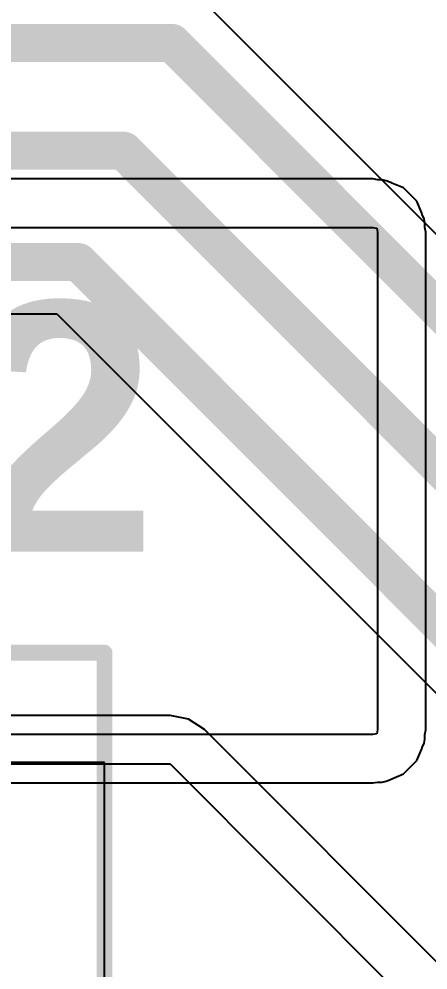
# Model space of a CAD drawing. Header units: inches. Extents: x -11 to 5379, y 0 to 5429.
# Drawn here: x 219.6 to 222.88, y 18.84 to 26.46 of the extents above; entities that cross this region are included whole.
import ezdxf

# ---------------------------------------------------------------- set-up
doc = ezdxf.new("R2010")
doc.units = ezdxf.units.IN
for name, color, linetype in [('Bottom Layer', 5, 'Continuous'), ('GND', 16, 'Continuous'), ('PWR', 76, 'Continuous'), ('Top Layer', 1, 'Continuous'), ('Top Overlay', 2, 'Continuous')]:
    doc.layers.add(name, color=color, linetype=linetype)
doc.styles.add('Arial_Bold', font='', dxfattribs={"height": 0.2})
doc.styles.get('Arial_Bold').set_extended_font_data('Arial', bold=True)

# ---------------------------------------------------------------- blocks, each defined once
blk = doc.blocks.new('HR911105A_16')
at = {"layer": 'Top Overlay'}
for points in [[(-8, -2.605, 0.127, 0.127, 0), (-8, -8.485, 0.127, 0.127, 0)], [(8, -8.485, 0.127, 0.127, 0), (-8, -8.485, 0.127, 0.127, 0)]]:
    blk.add_lwpolyline(points, format="xyseb", dxfattribs=at)
blk.add_lwpolyline([(-8.0317, -8.485, 0.0635, 0.0635, 1), (-7.9682, -8.485, 0.0635, 0.0635, 1)], format="xyseb", close=True, dxfattribs=at)
blk.add_lwpolyline([(-8.0317, -8.485, 0.0635, 0.0635, 1), (-7.9682, -8.485, 0.0635, 0.0635, 1)], format="xyseb", close=True, dxfattribs=at)

msp = doc.modelspace()

# ---------------------------------------------------------------- linework, layer by layer
at = {"layer": 'Bottom Layer'}
for p, q in [((231.9817, 15.6969), (221.1162, 26.5624)), ((181.3792, 24.0985), (219.9008, 24.0985)), ((219.9008, 24.0985), (230.462, 13.5373)), ((220.2822, 20.5012), (185.2332, 20.5012)), ((220.2822, 20.5012), (217.3607, 20.5012)), ((220.2822, -0.018), (220.2822, 20.5012)), ((220.2822, 15.4067), (220.2822, 20.5012))]:
    msp.add_line(p, q, dxfattribs=at)
for points in [[(180.0777, 26.2694, 0.3048, 0.3048, 0), (220.8232, 26.2694, 0.3048, 0.3048, 0)], [(220.8232, 26.2694, 0.3048, 0.3048, 0), (231.8101, 15.2826, 0.3048, 0.3048, 0)], [(180.4835, 25.4053, 0.3048, 0.3048, 0), (220.4355, 25.4053, 0.3048, 0.3048, 0)], [(220.4355, 25.4053, 0.3048, 0.3048, 0), (231.3251, 14.5156, 0.3048, 0.3048, 0)], [(181.2076, 24.5129, 0.3048, 0.3048, 0), (220.0724, 24.5129, 0.3048, 0.3048, 0)], [(220.0724, 24.5129, 0.3048, 0.3048, 0), (230.755, 13.8303, 0.3048, 0.3048, 0)]]:
    msp.add_lwpolyline(points, format="xyseb", dxfattribs=at)
for points in [[(220.747, 26.2694, 0.1524, 0.1524, 1), (220.8994, 26.2694, 0.1524, 0.1524, 1)], [(220.747, 26.2694, 0.1524, 0.1524, 1), (220.8994, 26.2694, 0.1524, 0.1524, 1)], [(220.3593, 25.4053, 0.1524, 0.1524, 1), (220.5117, 25.4053, 0.1524, 0.1524, 1)], [(220.3593, 25.4053, 0.1524, 0.1524, 1), (220.5117, 25.4053, 0.1524, 0.1524, 1)], [(219.9962, 24.5129, 0.1524, 0.1524, 1), (220.1486, 24.5129, 0.1524, 0.1524, 1)], [(219.9962, 24.5129, 0.1524, 0.1524, 1), (220.1486, 24.5129, 0.1524, 0.1524, 1)]]:
    msp.add_lwpolyline(points, format="xyseb", close=True, dxfattribs=at)
at = {"layer": 'GND'}
for p, q in [((220.809, 20.8794), (217.8374, 20.8794)), ((220.9577, 20.8499), (220.809, 20.8794)), ((221.0837, 20.7656), (220.9577, 20.8499)), ((223.2359, 18.6135), (221.0837, 20.7656)), ((215.1724, 20.491), (220.809, 20.491)), ((220.809, 20.491), (222.9612, 18.3388))]:
    msp.add_line(p, q, dxfattribs=at)
at = {"layer": 'PWR'}
for p, q in [((222.4348, 25.1789), (211.8379, 25.1789)), ((222.4723, 25.1714), (222.4348, 25.1789)), ((222.5105, 25.1714), (222.4723, 25.1714)), ((222.5425, 25.1651), (222.5105, 25.1714)), ((222.5778, 25.1504), (222.5425, 25.1651)), ((222.5834, 25.1493), (222.5778, 25.1504)), ((222.5882, 25.1461), (222.5834, 25.1493)), ((222.6825, 25.1071), (222.5882, 25.1461)), ((222.6825, 25.107), (222.6825, 25.1071)), ((222.7897, 24.9999), (222.6825, 25.107)), ((222.8287, 24.9056), (222.7897, 24.9999)), ((222.7897, 24.9999), (222.7897, 24.9999)), ((222.8319, 24.9008), (222.8287, 24.9056)), ((222.833, 24.8952), (222.8319, 24.9008)), ((222.8477, 24.8598), (222.833, 24.8952)), ((222.854, 24.8279), (222.8477, 24.8598)), ((211.4494, 24.7904), (222.4348, 24.7904)), ((222.4348, 24.7904), (222.4667, 24.7841)), ((222.4667, 24.7841), (222.473, 24.7521)), ((222.854, 24.7897), (222.854, 24.8279)), ((222.8615, 24.7521), (222.854, 24.7897)), ((222.473, 24.7521), (222.473, 20.7647)), ((222.8615, 20.7647), (222.8615, 24.7521)), ((222.4667, 20.7327), (222.4348, 20.7264)), ((222.473, 20.7647), (222.4667, 20.7327)), ((222.854, 20.7271), (222.8615, 20.7647)), ((222.4348, 20.7264), (216.9169, 20.7264)), ((222.833, 20.6216), (222.8477, 20.657)), ((222.8477, 20.657), (222.854, 20.6889)), ((222.854, 20.6889), (222.854, 20.7271)), ((222.7897, 20.5169), (222.8287, 20.6112)), ((222.8287, 20.6112), (222.8319, 20.616)), ((222.8319, 20.616), (222.833, 20.6216)), ((222.6825, 20.4098), (222.7897, 20.5169)), ((222.7897, 20.5169), (222.7897, 20.5169)), ((222.5105, 20.3454), (222.5425, 20.3517)), ((222.5425, 20.3517), (222.5778, 20.3664)), ((222.5778, 20.3664), (222.5834, 20.3675)), ((222.5834, 20.3675), (222.5882, 20.3707)), ((222.5882, 20.3707), (222.6825, 20.4097)), ((222.6825, 20.4097), (222.6825, 20.4098)), ((217.7694, 20.3379), (222.4348, 20.3379)), ((222.4348, 20.3379), (222.4723, 20.3454)), ((222.4723, 20.3454), (222.5105, 20.3454))]:
    msp.add_line(p, q, dxfattribs=at)
at = {"layer": 'Top Layer'}
for p, q in [((220.2822, 20.5012), (185.2332, 20.5012)), ((220.2822, 20.5012), (217.3607, 20.5012)), ((220.2822, -0.018), (220.2822, 20.5012)), ((220.2822, 15.4067), (220.2822, 20.5012))]:
    msp.add_line(p, q, dxfattribs=at)

# ---------------------------------------------------------------- block references
at = {"rotation": 180}
msp.add_blockref('HR911105A_16', (212.2822, 12.897), dxfattribs=at)

# ---------------------------------------------------------------- texts
at = {"layer": 'Top Overlay', "style": 'Arial_Bold'}
msp.add_text(' IN     ETHERCAT    OUT', height=2.999999, dxfattribs=at).set_placement((185.1914, 24.6934))
msp.add_text('2', height=2, rotation=360, dxfattribs=at).set_placement((219.1525, 22.1923))

doc.saveas('drawing.dxf')
